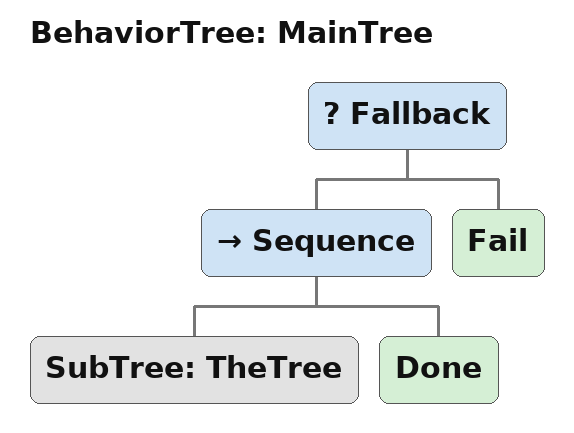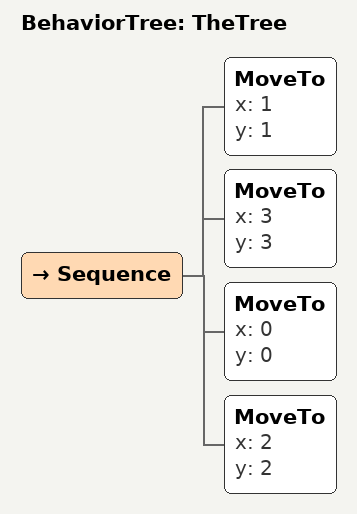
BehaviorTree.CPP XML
<root BTCPP_format="4" main_tree_to_execute="MainTree">
    <BehaviorTree ID="MainTree">
        <Fallback>
            <Sequence>
                <SubTree ID="TheTree" />
                <Done/>
            </Sequence>
            <Fail />
        </Fallback>
    </BehaviorTree>

    <BehaviorTree ID="TheTree">
            <Sequence>
                <MoveTo x="1" y="1"/>
                <MoveTo x="3" y="3"/>
                <MoveTo x="0" y="0"/>
                <MoveTo x="2" y="2"/>
            </Sequence>
     </BehaviorTree>
</root>
